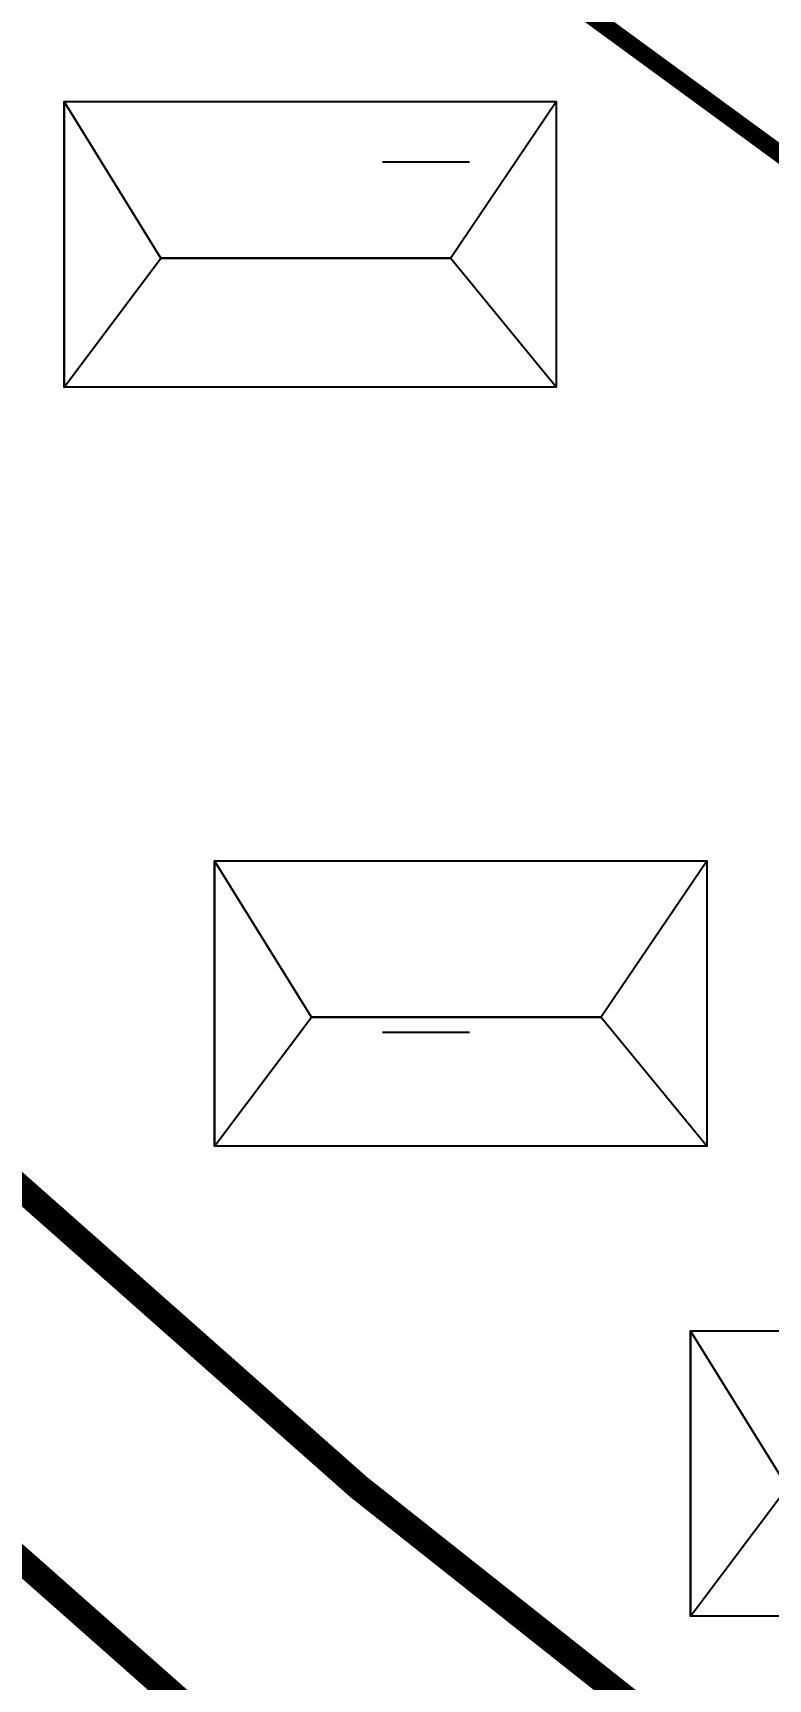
# Model space of a CAD drawing. Header units: inches. Extents: x -8940 to 26362, y -28010 to 990.
# Drawn here: x 4338.46 to 4341.77, y -7366.15 to -7358.73 of the extents above; entities that cross this region are included whole.
import ezdxf

# ---------------------------------------------------------------- set-up
doc = ezdxf.new("R2010")
doc.units = ezdxf.units.IN
doc.header["$MEASUREMENT"] = 0
doc.layers.add('BUILDING', color=5, linetype='Continuous', lineweight=15)
doc.layers.add('Text', color=7, linetype='Continuous')
doc.styles.add('Text', font='times.ttf', dxfattribs={"height": 240})

msp = doc.modelspace()

# ---------------------------------------------------------------- hatches: boundary and pattern name
at = {"layer": 'Text', "lineweight": 25}
h = msp.add_hatch(dxfattribs=at)
h.set_pattern_fill('ACAD_ISO07W100', color=0, scale=0.784833, style=0)
h.set_pattern_definition([(0, (-582.442, -27753.198), (0, 3.9241642), [0.3924164, -2.35449854])])
h.paths.add_polyline_path([(4453.012436, -7368.509246), (4432.544063, -7360.765981), (4417.35118, -7356.454306), (4399.865945, -7352.632595), (4389.807755, -7348.417064), (4382.319111, -7347.246699), (4375.943644, -7343.680138), (4368.217405, -7333.076598), (4361.929936, -7322.334389), (4357.719224, -7314.672477), (4356.412451, -7309.03143), (4355.412858, -7306.651874), (4313.200953, -7306.651874), (4313.200953, -7400.608297), (4453.122434, -7400.608297)])
h.paths.add_polyline_path([(4387.774257, -7337.654416), (4394.795484, -7337.654416), (4394.795484, -7334.638043), (4387.774257, -7334.638043)], flags=25)

# ---------------------------------------------------------------- linework, layer by layer
at = {"layer": 'BUILDING', "const_width": 0.078483}
msp.add_lwpolyline([(4335.138293, -7343.555751), (4336.969145, -7346.190656), (4337.222316, -7346.609204), (4337.242964, -7347.052954), (4337.117301, -7347.569596), (4336.860408, -7348.01658), (4335.938952, -7350.095295), (4335.331306, -7351.194948), (4335.129437, -7351.699209), (4335.071028, -7352.415091), (4336.097652, -7353.152075), (4336.802602, -7354.110175), (4337.87249, -7355.849957), (4338.817121, -7356.783957), (4339.965451, -7357.919364), (4341.840249, -7359.290275), (4344.7013, -7361.382365), (4346.592656, -7362.781415), (4348.344533, -7364.041541)], dxfattribs=at)
at = {"layer": 'Text', "const_width": 0.117725}
for points in [[(4323.293321, -7348.313524), (4325.766069, -7351.299525), (4328.172819, -7353.917592), (4332.515528, -7358.691496), (4335.186273, -7361.096937), (4339.924974, -7365.288433), (4343.585698, -7368.187535), (4346.630434, -7370.522717), (4348.561994, -7372.009246), (4348.957985, -7372.107239), (4352.253517, -7372.155311), (4358.215392, -7372.129426), (4360.670541, -7372.423404), (4363.728477, -7372.931856), (4365.426842, -7373.329373), (4368.533177, -7374.041206), (4371.019125, -7374.590335), (4373.914265, -7375.010039)], [(4322.340502, -7349.131757), (4324.819626, -7352.125458), (4327.246134, -7354.765017), (4331.628697, -7359.582732), (4334.350081, -7362.033783), (4339.118591, -7366.251644), (4342.813743, -7369.178012), (4345.865396, -7371.518499), (4348.004775, -7373.164966), (4348.795907, -7373.360741), (4352.247084, -7373.411083), (4358.143196, -7373.385484), (4360.492818, -7373.666826), (4363.482142, -7374.16387), (4365.143506, -7374.552727), (4368.257502, -7375.266315), (4370.793315, -7375.826458), (4373.75519, -7376.255837)]]:
    msp.add_lwpolyline(points, dxfattribs=at)
at = {"layer": 'Text'}
for points in [[(4338.596044, -7359.04318), (4340.816062, -7359.04318), (4340.816062, -7360.329625), (4338.596044, -7360.329625)], [(4339.274924, -7362.465051), (4341.494942, -7362.465051), (4341.494942, -7363.751496), (4339.274924, -7363.751496)], [(4341.421442, -7364.5841), (4343.64146, -7364.5841), (4343.64146, -7365.870545), (4341.421442, -7365.870545)]]:
    msp.add_lwpolyline(points, close=True, dxfattribs=at)
for points in [[(4340.338336, -7359.74822), (4340.816062, -7359.04318), (4340.816062, -7360.329625), (4340.338336, -7359.74822), (4339.032741, -7359.74822), (4338.596044, -7359.04318), (4338.596044, -7360.329625), (4339.032741, -7359.74822)], [(4341.017217, -7363.170092), (4341.494942, -7362.465051), (4341.494942, -7363.751496), (4341.017217, -7363.170092), (4339.711621, -7363.170092), (4339.274924, -7362.465051), (4339.274924, -7363.751496), (4339.711621, -7363.170092)], [(4343.163734, -7365.28914), (4343.64146, -7364.5841), (4343.64146, -7365.870545), (4343.163734, -7365.28914), (4341.858139, -7365.28914), (4341.421442, -7364.5841), (4341.421442, -7365.870545), (4341.858139, -7365.28914)]]:
    msp.add_lwpolyline(points, dxfattribs=at)
at = {"layer": 'Text', "color": 6}
for points in [[(4339.032741, -7359.74822), (4340.338336, -7359.74822)], [(4339.711621, -7363.170092), (4341.017217, -7363.170092)]]:
    msp.add_lwpolyline(points, dxfattribs=at)

# ---------------------------------------------------------------- texts
at = {"layer": 'Text', "insert": (4340.505795, -7353.659689), "char_height": 0.70634956, "attachment_point": 1, "rotation": 314.2039005, "style": 'Text'}
msp.add_mtext('{\\fTimes New Roman|b0|i0|c0|p18;\\T1.25;\\LLOW LAND}', dxfattribs=at)

doc.saveas('drawing.dxf')
